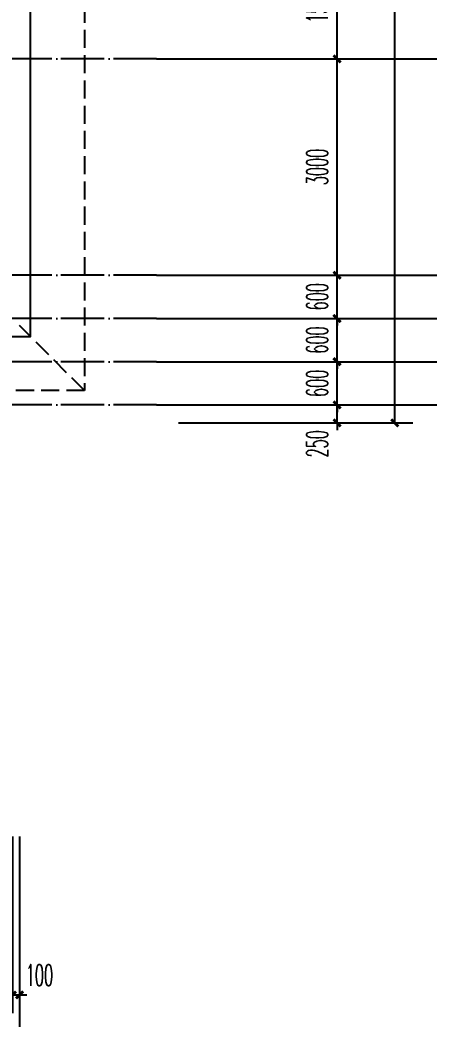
# Model space of a CAD drawing. Extents: x 27938 to 1507990, y 110129 to 923079.
# Drawn here: x 878022 to 883692, y 664142 to 677996 of the extents above; entities that cross this region are included whole.
import ezdxf
from ezdxf.xclip import XClip

# ---------------------------------------------------------------- set-up
doc = ezdxf.new("R2010")
doc.units = 0
doc.header["$LTSCALE"] = 1000
doc.header["$MEASUREMENT"] = 0
doc.header["$XCLIPFRAME"] = 0
doc.linetypes.add('DASH', pattern=[0.35, 0.25, -0.1])
doc.linetypes.add('DOTE', pattern=[2.42, 2, -0.2, 0.02, -0.2])
for name, color, linetype in [('----建筑底图', 8, 'Continuous'), ('AXIS', 3, 'Continuous'), ('DOTE', 1, 'Continuous'), ('卫生间', 6, 'Continuous'), ('看线', 251, 'Continuous')]:
    doc.layers.add(name, color=color, linetype=linetype)
doc.styles.add('_TCH_DIM_T3', font='SIMPLEX.shx', dxfattribs={"width": 0.494118, "bigfont": 'GBCBIG.shx'})
doc.dimstyles.new('_TCH_ARCH&&100', dxfattribs={"dimtxt": 297.5, "dimasz": 100, "dimexe": 250, "dimexo": 300, "dimgap": 126.25, "dimtad": 1, "dimdec": 0, "dimzin": 0, "dimdsep": 46, "dimtxsty": '_TCH_DIM_T3', "dimblk": 'ARCHTICK', "dimcen": 0.09, "dimclrt": 4, "dimazin": 2, "dimtfac": 1, "dimtdec": 0, "dimtix": 1, "dimtmove": 2, "dimatfit": 3, "dimfxl": 100, "dimtolj": 1, "dimtzin": 0, "dimarcsym": 0})

# ---------------------------------------------------------------- blocks, each defined once
blk = doc.blocks.new('A$C148B7D8E')
at = {"layer": '卫生间', "color": 159, "linetype": 'DASH', "true_color": 0x22346e}
blk.add_line((-900, -900), (0, 0), dxfattribs=at)
blk.add_lwpolyline([(9400, 15400), (7700, 15400), (7700, 10800), (7300, 10800), (7300, 10000), (900, 10000), (900, 9000), (-900, 9000), (-900, -900), (1750, -900), (1750, -2100), (23450, -2100), (23450, -900), (25100, -900)], dxfattribs=at)
blk = doc.blocks.new('A$C74D73064')
at = {"layer": 'DOTE', "color": 0}
blk.add_line((186069.2, 61719.3), (-82096.5, 61719.3), dxfattribs=at)
blk = doc.blocks.new('_ArchTick')
at = {"color": 0, "linetype": 'ByBlock', "const_width": 0.4}
blk.add_lwpolyline([(-0.5, -0.5), (0.5, 0.5)], dxfattribs=at)
blk = doc.blocks.new('*D892')
at = {"layer": 'AXIS', "color": 0, "lineweight": -2}
for p, q in [((882417, 672657), (882417, 672757)), ((880217, 672657), (882667, 672657)), ((882417, 672407), (882417, 672657)), ((880217, 672407), (882667, 672407)), ((882417, 672407), (882417, 672307))]:
    blk.add_line(p, q, dxfattribs=at)
at = {"layer": 'Defpoints', "color": 0}
for p in [(879917, 672657), (882417, 672657), (879917, 672407)]:
    blk.add_point(p, dxfattribs=at)
at = {"layer": 'AXIS', "color": 0, "lineweight": -2, "xscale": 100, "yscale": 100, "zscale": 100}
for p, rotation in [((882417, 672657), 270), ((882417, 672407), 90)]:
    blk.add_blockref('_ArchTick', p, dxfattribs=dict(at, rotation=rotation))
at = {"layer": 'AXIS', "color": 4, "insert": (882142, 672118), "char_height": 297.5, "attachment_point": 5, "rotation": 90, "style": '_TCH_DIM_T3'}
blk.add_mtext('\\A1;250', dxfattribs=at)
blk = doc.blocks.new('*D893')
at = {"layer": 'AXIS', "color": 0, "lineweight": -2}
for p, q in [((882417, 673257), (882417, 673357)), ((880217, 673257), (882667, 673257)), ((882417, 672657), (882417, 673257)), ((880217, 672657), (882667, 672657)), ((882417, 672657), (882417, 672557))]:
    blk.add_line(p, q, dxfattribs=at)
at = {"layer": 'Defpoints', "color": 0}
for p in [(879917, 673257), (882417, 673257), (879917, 672657)]:
    blk.add_point(p, dxfattribs=at)
at = {"layer": 'AXIS', "color": 0, "lineweight": -2, "xscale": 100, "yscale": 100, "zscale": 100}
for p, rotation in [((882417, 673257), 270), ((882417, 672657), 90)]:
    blk.add_blockref('_ArchTick', p, dxfattribs=dict(at, rotation=rotation))
at = {"layer": 'AXIS', "color": 4, "insert": (882142, 672957), "char_height": 297.5, "attachment_point": 5, "rotation": 90, "style": '_TCH_DIM_T3'}
blk.add_mtext('\\A1;600', dxfattribs=at)
blk = doc.blocks.new('*D894')
at = {"layer": 'AXIS', "color": 0, "lineweight": -2}
for p, q in [((880217, 673857), (882667, 673857)), ((882417, 673857), (882417, 673957)), ((882417, 673257), (882417, 673857)), ((880217, 673257), (882667, 673257)), ((882417, 673257), (882417, 673157))]:
    blk.add_line(p, q, dxfattribs=at)
at = {"layer": 'Defpoints', "color": 0}
for p in [(879917, 673857), (882417, 673857), (879917, 673257)]:
    blk.add_point(p, dxfattribs=at)
at = {"layer": 'AXIS', "color": 0, "lineweight": -2, "xscale": 100, "yscale": 100, "zscale": 100}
for p, rotation in [((882417, 673857), 270), ((882417, 673257), 90)]:
    blk.add_blockref('_ArchTick', p, dxfattribs=dict(at, rotation=rotation))
at = {"layer": 'AXIS', "color": 4, "insert": (882142, 673557), "char_height": 297.5, "attachment_point": 5, "rotation": 90, "style": '_TCH_DIM_T3'}
blk.add_mtext('\\A1;600', dxfattribs=at)
blk = doc.blocks.new('*D895')
at = {"layer": 'AXIS', "color": 0, "lineweight": -2}
for p, q in [((882417, 674457), (882417, 674557)), ((880217, 674457), (882667, 674457)), ((882417, 673857), (882417, 674457)), ((880217, 673857), (882667, 673857)), ((882417, 673857), (882417, 673757))]:
    blk.add_line(p, q, dxfattribs=at)
at = {"layer": 'Defpoints', "color": 0}
for p in [(879917, 674457), (882417, 674457), (879917, 673857)]:
    blk.add_point(p, dxfattribs=at)
at = {"layer": 'AXIS', "color": 0, "lineweight": -2, "xscale": 100, "yscale": 100, "zscale": 100}
for p, rotation in [((882417, 674457), 270), ((882417, 673857), 90)]:
    blk.add_blockref('_ArchTick', p, dxfattribs=dict(at, rotation=rotation))
at = {"layer": 'AXIS', "color": 4, "insert": (882142, 674157), "char_height": 297.5, "attachment_point": 5, "rotation": 90, "style": '_TCH_DIM_T3'}
blk.add_mtext('\\A1;600', dxfattribs=at)
blk = doc.blocks.new('*D896')
at = {"layer": 'AXIS', "color": 0, "lineweight": -2}
for p, q in [((880217, 677457), (882667, 677457)), ((882417, 674457), (882417, 677457)), ((880217, 674457), (882667, 674457))]:
    blk.add_line(p, q, dxfattribs=at)
at = {"layer": 'Defpoints', "color": 0}
for p in [(879917, 677457), (882417, 677457), (879917, 674457)]:
    blk.add_point(p, dxfattribs=at)
at = {"layer": 'AXIS', "color": 0, "lineweight": -2, "xscale": 100, "yscale": 100, "zscale": 100}
for p, rotation in [((882417, 677457), 90), ((882417, 674457), 270)]:
    blk.add_blockref('_ArchTick', p, dxfattribs=dict(at, rotation=rotation))
at = {"layer": 'AXIS', "color": 4, "insert": (882142, 675957), "char_height": 297.5, "attachment_point": 5, "rotation": 90, "style": '_TCH_DIM_T3'}
blk.add_mtext('\\A1;3000', dxfattribs=at)
blk = doc.blocks.new('*D897')
at = {"layer": 'AXIS', "color": 0, "lineweight": -2}
for p, q in [((880217, 678957), (882667, 678957)), ((882417, 677457), (882417, 678957)), ((880217, 677457), (882667, 677457))]:
    blk.add_line(p, q, dxfattribs=at)
at = {"layer": 'Defpoints', "color": 0}
for p in [(879917, 678957), (882417, 678957), (879917, 677457)]:
    blk.add_point(p, dxfattribs=at)
at = {"layer": 'AXIS', "color": 0, "lineweight": -2, "xscale": 100, "yscale": 100, "zscale": 100}
for p, rotation in [((882417, 678957), 90), ((882417, 677457), 270)]:
    blk.add_blockref('_ArchTick', p, dxfattribs=dict(at, rotation=rotation))
at = {"layer": 'AXIS', "color": 4, "insert": (882142, 678207), "char_height": 297.5, "attachment_point": 5, "rotation": 90, "style": '_TCH_DIM_T3'}
blk.add_mtext('\\A1;1500', dxfattribs=at)
blk = doc.blocks.new('*D907')
at = {"layer": 'AXIS', "color": 0, "lineweight": -2}
for p, q in [((880217, 688457), (883467, 688457)), ((883217, 672407), (883217, 688457)), ((880217, 672407), (883467, 672407))]:
    blk.add_line(p, q, dxfattribs=at)
at = {"layer": 'Defpoints', "color": 0}
for p in [(879917, 688457), (883217, 688457), (879917, 672407)]:
    blk.add_point(p, dxfattribs=at)
at = {"layer": 'AXIS', "color": 0, "lineweight": -2, "xscale": 100, "yscale": 100, "zscale": 100}
for p, rotation in [((883217, 688457), 90), ((883217, 672407), 270)]:
    blk.add_blockref('_ArchTick', p, dxfattribs=dict(at, rotation=rotation))
at = {"layer": 'AXIS', "color": 4, "insert": (882942, 680432), "char_height": 297.5, "attachment_point": 5, "rotation": 90, "style": '_TCH_DIM_T3'}
blk.add_mtext('\\A1;16050', dxfattribs=at)
blk = doc.blocks.new('*D953')
at = {"layer": 'AXIS', "color": 0, "lineweight": -2}
for p, q in [((877917, 666675), (877917, 664225)), ((878017, 666675), (878017, 664225)), ((877917, 664475), (877817, 664475)), ((877917, 664475), (878017, 664475)), ((878017, 664475), (878117, 664475))]:
    blk.add_line(p, q, dxfattribs=at)
at = {"layer": 'Defpoints', "color": 0}
for p in [(877917, 666975), (878017, 666975), (878017, 664475)]:
    blk.add_point(p, dxfattribs=at)
at = {"layer": 'AXIS', "color": 0, "lineweight": -2, "xscale": 100, "yscale": 100, "zscale": 100}
blk.add_blockref('_ArchTick', (877917, 664475), dxfattribs=at)
at = {"layer": 'AXIS', "color": 0, "lineweight": -2, "xscale": 100, "yscale": 100, "zscale": 100, "rotation": 180}
blk.add_blockref('_ArchTick', (878017, 664475), dxfattribs=at)
at = {"layer": 'AXIS', "color": 4, "insert": (878292, 664750), "char_height": 297.5, "attachment_point": 5, "style": '_TCH_DIM_T3'}
blk.add_mtext('\\A1;100', dxfattribs=at)
blk = doc.blocks.new('*D967')
at = {"layer": 'AXIS', "color": 0, "lineweight": -2}
for p, q in [((827817, 666675), (827817, 663425)), ((878017, 666675), (878017, 663425)), ((827817, 663675), (878017, 663675))]:
    blk.add_line(p, q, dxfattribs=at)
at = {"layer": 'Defpoints', "color": 0}
for p in [(827817, 666975), (878017, 666975), (878017, 663675)]:
    blk.add_point(p, dxfattribs=at)
at = {"layer": 'AXIS', "color": 0, "lineweight": -2, "xscale": 100, "yscale": 100, "zscale": 100, "rotation": 180}
blk.add_blockref('_ArchTick', (827817, 663675), dxfattribs=at)
at = {"layer": 'AXIS', "color": 0, "lineweight": -2, "xscale": 100, "yscale": 100, "zscale": 100}
blk.add_blockref('_ArchTick', (878017, 663675), dxfattribs=at)
at = {"layer": 'AXIS', "color": 4, "insert": (852917, 663950), "char_height": 297.5, "attachment_point": 5, "style": '_TCH_DIM_T3'}
blk.add_mtext('\\A1;50200', dxfattribs=at)

msp = doc.modelspace()

# ---------------------------------------------------------------- linework, layer by layer
at = {"layer": 'AXIS', "color": 8}
for p, q in [((879916.6, 677457.2), (883916.6, 677457.2)), ((879916.6, 674457.2), (883916.6, 674457.2)), ((879916.6, 673857.2), (883916.6, 673857.2)), ((879916.6, 673257.2), (883916.6, 673257.2)), ((879916.6, 672657.2), (883916.6, 672657.2))]:
    msp.add_line(p, q, dxfattribs=at)
at = {"layer": 'DOTE', "color": 169, "linetype": 'DOTE', "ltscale": 0.3}
for p, q in [((879916.6, 677457.2), (825916.6, 677457.2)), ((879916.6, 674457.2), (825916.6, 674457.2)), ((879916.6, 673857.2), (825916.6, 673857.2)), ((879916.6, 673257.2), (825916.6, 673257.2)), ((879916.6, 672657.2), (825916.6, 672657.2))]:
    msp.add_line(p, q, dxfattribs=at)
at = {"layer": '看线', "color": 8}
msp.add_lwpolyline([(875616.6, 673757.2), (875616.6, 673607.2), (878166.6, 673607.2), (878166.6, 682007.2), (876516.5, 682007.2), (876516.5, 681857.2)], dxfattribs=at)

# ---------------------------------------------------------------- block references
at = {"layer": '----建筑底图', "color": 8}
ref = msp.add_blockref('A$C74D73064', (730993.1, 609539.2), dxfattribs=at)
XClip(ref).set_block_clipping_path([(-72082.5976296387, 50822.2577331646), (-18082.6107620973, 70322.2577319878)])
at = {"color": 8, "xscale": -1}
msp.add_blockref('A$C148B7D8E', (878016.6, 673757.2), dxfattribs=at)

# ---------------------------------------------------------------- dimensions: what is measured, and where the dimension line sits
at = {"layer": 'AXIS', "color": 8}
for p1, p2, distance, picture, middle in [((879916.6, 672407.2), (879916.6, 688457.2), -3300, '*D907', (882941.6, 680432.2)), ((879916.6, 677457.2), (879916.6, 678957.2), -2500, '*D897', (882141.6, 678207.2)), ((879916.6, 674457.2), (879916.6, 677457.2), -2500, '*D896', (882141.6, 675957.2)), ((879916.6, 673857.2), (879916.6, 674457.2), -2500, '*D895', (882141.6, 674157.2)), ((879916.6, 673257.2), (879916.6, 673857.2), -2500, '*D894', (882141.6, 673557.2)), ((879916.6, 672657.2), (879916.6, 673257.2), -2500, '*D893', (882141.6, 672957.2)), ((827816.6, 666975.2), (878016.6, 666975.2), -3300, '*D967', (852916.6, 663950.2))]:
    dim = msp.add_aligned_dim(p1=p1, p2=p2, distance=distance, dimstyle='_TCH_ARCH&&100', dxfattribs=at)
    dim.commit()
    dim.dimension.update_dxf_attribs({"geometry": picture, "text_midpoint": middle})
for base, p1, p2, angle, picture, middle in [((882416.6, 672657.2), (879916.6, 672407.2), (879916.6, 672657.2), 90, '*D892', (882141.6, 672118.2)), ((878016.6, 664475.2), (877916.6, 666975.2), (878016.6, 666975.2), 0, '*D953', (878291.6, 664750.2))]:
    dim = msp.add_linear_dim(base=base, p1=p1, p2=p2, angle=angle, dimstyle='_TCH_ARCH&&100', dxfattribs=at)
    dim.commit()
    dim.dimension.update_dxf_attribs({"geometry": picture, "text_midpoint": middle, "dimtype": 129})

doc.saveas('drawing.dxf')
